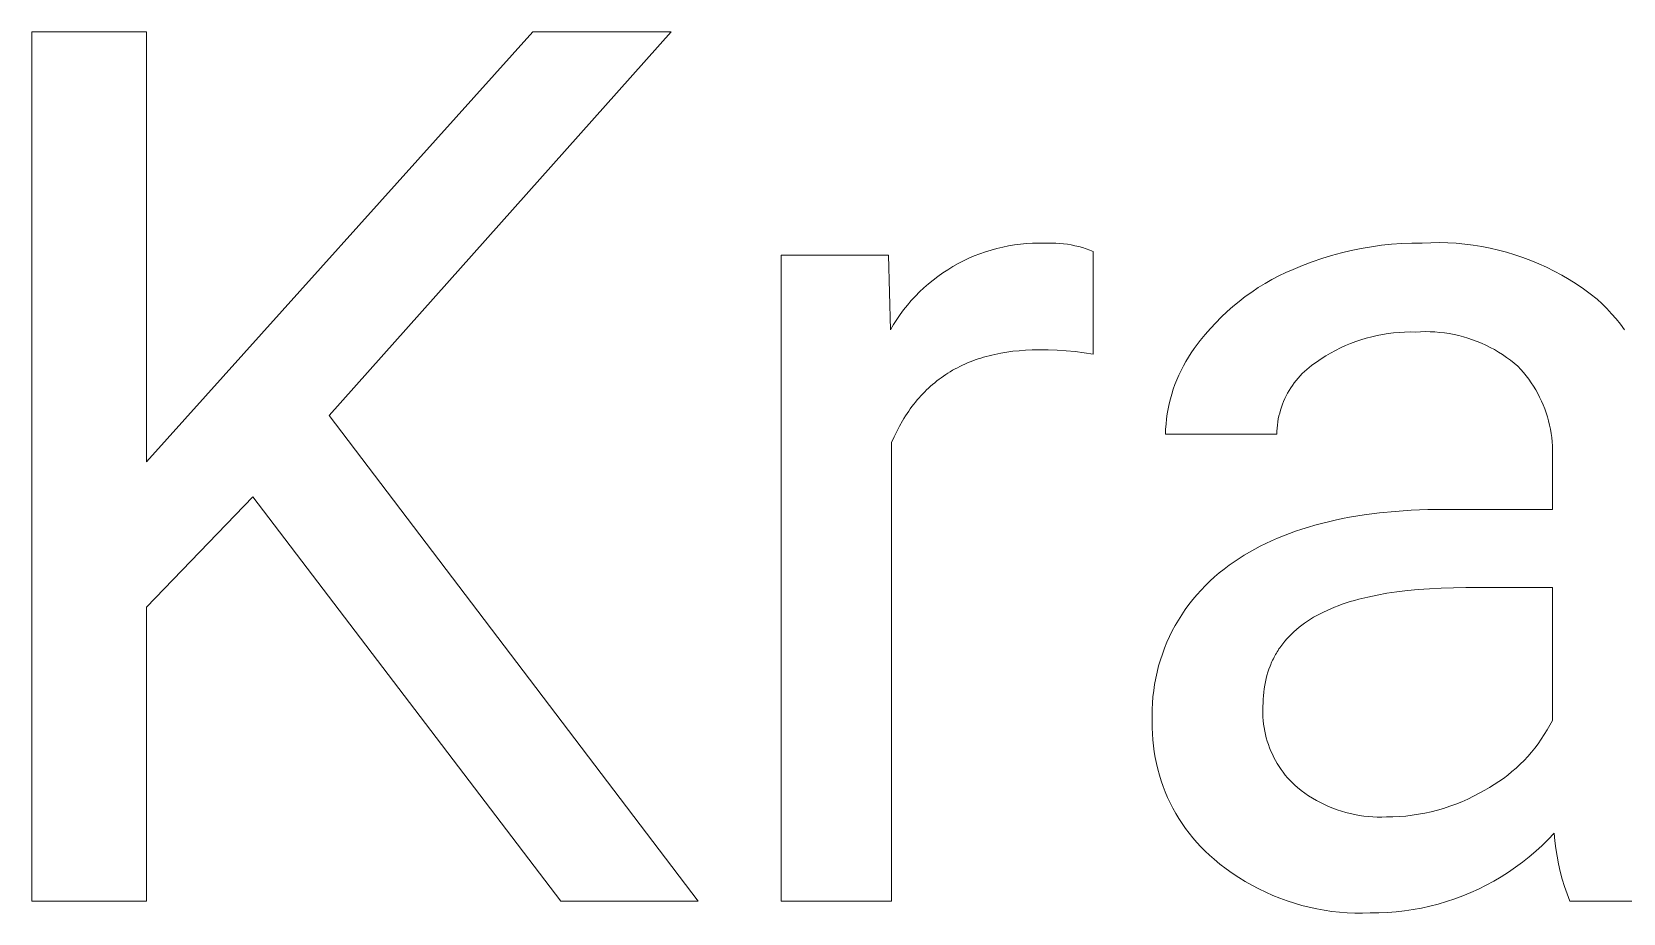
# Model space of a CAD drawing. Header units: millimetres. Extents: x 1102 to 5170, y 19 to 2862.
# Drawn here: x 4417.9 to 4488.4, y 340.4 to 379.5 of the extents above; entities that cross this region are included whole.
import ezdxf

# ---------------------------------------------------------------- set-up
doc = ezdxf.new("R2010")
doc.units = ezdxf.units.MM
doc.header["$MEASUREMENT"] = 0
doc.layers.add('Domyślny', color=7, linetype='Continuous', true_color=0x000000)

msp = doc.modelspace()

# ---------------------------------------------------------------- linework, layer by layer
at = {"layer": 'Domyślny', "color": 18, "lineweight": 15, "true_color": 0x000000}
for p, q in [((4417.872, 340.972), (4417.872, 379.486)), ((4417.872, 379.486), (4422.952, 379.486)), ((4422.952, 379.486), (4422.952, 360.439)), ((4422.952, 360.439), (4440.075, 379.486)), ((4446.212, 379.486), (4431.053, 362.484)), ((4440.075, 379.486), (4446.212, 379.486)), ((4451.089, 340.969), (4451.089, 369.594)), ((4451.089, 369.594), (4455.844, 369.594)), ((4455.844, 369.594), (4455.925, 366.288)), ((4459.643, 369.556), (4459.89, 369.652)), ((4459.89, 369.652), (4460.141, 369.74)), ((4460.141, 369.74), (4460.394, 369.819)), ((4460.394, 369.819), (4460.65, 369.889)), ((4460.65, 369.889), (4460.908, 369.95)), ((4460.908, 369.95), (4461.168, 370.002)), ((4461.168, 370.002), (4461.43, 370.045)), ((4461.43, 370.045), (4461.693, 370.079)), ((4461.693, 370.079), (4461.957, 370.104)), ((4461.957, 370.104), (4462.222, 370.119)), ((4462.222, 370.119), (4462.487, 370.125)), ((4462.487, 370.125), (4462.753, 370.122)), ((4462.753, 370.122), (4462.923, 370.128)), ((4462.923, 370.128), (4463.093, 370.129)), ((4463.093, 370.129), (4463.264, 370.123)), ((4463.264, 370.123), (4463.434, 370.112)), ((4463.434, 370.112), (4463.604, 370.095)), ((4463.604, 370.095), (4463.772, 370.072)), ((4463.772, 370.072), (4463.941, 370.044)), ((4463.941, 370.044), (4464.108, 370.01)), ((4464.108, 370.01), (4464.273, 369.97)), ((4464.273, 369.97), (4464.438, 369.925)), ((4464.438, 369.925), (4464.6, 369.874)), ((4464.6, 369.874), (4464.761, 369.818)), ((4464.761, 369.818), (4464.92, 369.756)), ((4464.92, 369.756), (4464.92, 365.205)), ((4475.479, 369.576), (4475.915, 369.695)), ((4475.915, 369.695), (4476.355, 369.8)), ((4476.355, 369.8), (4476.798, 369.89)), ((4476.798, 369.89), (4477.244, 369.966)), ((4477.244, 369.966), (4477.692, 370.027)), ((4477.692, 370.027), (4478.142, 370.074)), ((4478.142, 370.074), (4478.593, 370.106)), ((4478.593, 370.106), (4479.044, 370.123)), ((4479.044, 370.123), (4479.496, 370.126)), ((4479.496, 370.126), (4479.874, 370.143)), ((4479.874, 370.143), (4480.253, 370.146)), ((4480.253, 370.146), (4480.631, 370.137)), ((4480.631, 370.137), (4481.009, 370.115)), ((4481.009, 370.115), (4481.386, 370.081)), ((4481.386, 370.081), (4481.761, 370.034)), ((4481.761, 370.034), (4482.135, 369.974)), ((4482.135, 369.974), (4482.506, 369.902)), ((4482.506, 369.902), (4482.875, 369.817)), ((4482.875, 369.817), (4483.24, 369.72)), ((4483.24, 369.72), (4483.603, 369.611)), ((4483.603, 369.611), (4483.961, 369.49)), ((4458.244, 368.802), (4458.466, 368.948)), ((4458.466, 368.948), (4458.692, 369.086)), ((4458.692, 369.086), (4458.924, 369.216)), ((4458.924, 369.216), (4459.159, 369.337)), ((4459.159, 369.337), (4459.399, 369.451)), ((4459.399, 369.451), (4459.643, 369.556)), ((4473.46, 368.821), (4473.78, 368.961)), ((4473.78, 368.961), (4474.197, 369.136)), ((4474.197, 369.136), (4474.619, 369.296)), ((4474.619, 369.296), (4475.047, 369.443)), ((4475.047, 369.443), (4475.479, 369.576)), ((4483.961, 369.49), (4484.315, 369.357)), ((4484.315, 369.357), (4484.665, 369.211)), ((4484.665, 369.211), (4485.009, 369.055)), ((4485.009, 369.055), (4485.348, 368.886)), ((4485.348, 368.886), (4485.681, 368.707)), ((4457.412, 368.145), (4457.611, 368.32)), ((4457.611, 368.32), (4457.816, 368.488)), ((4457.816, 368.488), (4458.027, 368.649)), ((4458.027, 368.649), (4458.244, 368.802)), ((4472.232, 368.151), (4472.53, 368.334)), ((4472.53, 368.334), (4472.834, 368.507)), ((4472.834, 368.507), (4473.144, 368.669)), ((4473.144, 368.669), (4473.46, 368.821)), ((4485.681, 368.707), (4486.008, 368.516)), ((4486.008, 368.516), (4486.328, 368.315)), ((4486.328, 368.315), (4486.641, 368.102)), ((4456.679, 367.378), (4456.852, 367.579)), ((4456.852, 367.579), (4457.032, 367.774)), ((4457.032, 367.774), (4457.219, 367.963)), ((4457.219, 367.963), (4457.412, 368.145)), ((4471.108, 367.32), (4471.379, 367.542)), ((4471.379, 367.542), (4471.656, 367.755)), ((4471.656, 367.755), (4471.941, 367.958)), ((4471.941, 367.958), (4472.232, 368.151)), ((4486.641, 368.102), (4486.947, 367.88)), ((4486.947, 367.88), (4487.245, 367.647)), ((4487.245, 367.647), (4487.468, 367.438)), ((4456.204, 366.74), (4456.355, 366.958)), ((4456.355, 366.958), (4456.513, 367.171)), ((4456.513, 367.171), (4456.679, 367.378)), ((4470.346, 366.599), (4470.592, 366.848)), ((4470.592, 366.848), (4470.846, 367.088)), ((4470.846, 367.088), (4471.108, 367.32)), ((4487.468, 367.438), (4487.684, 367.221)), ((4487.684, 367.221), (4487.892, 366.997)), ((4487.892, 366.997), (4488.092, 366.766)), ((4455.925, 366.288), (4456.061, 366.517)), ((4456.061, 366.517), (4456.204, 366.74)), ((4469.662, 365.805), (4469.881, 366.077)), ((4469.881, 366.077), (4470.109, 366.342)), ((4470.109, 366.342), (4470.346, 366.599)), ((4477.74, 366.08), (4477.498, 366.034)), ((4477.984, 366.118), (4477.74, 366.08)), ((4478.228, 366.148), (4477.984, 366.118)), ((4478.473, 366.17), (4478.228, 366.148)), ((4478.719, 366.183), (4478.473, 366.17)), ((4478.966, 366.188), (4478.719, 366.183)), ((4479.212, 366.184), (4478.966, 366.188)), ((4479.425, 366.196), (4479.212, 366.184)), ((4479.638, 366.201), (4479.425, 366.196)), ((4479.851, 366.198), (4479.638, 366.201)), ((4480.063, 366.188), (4479.851, 366.198)), ((4480.276, 366.17), (4480.063, 366.188)), ((4480.487, 366.146), (4480.276, 366.17)), ((4480.698, 366.114), (4480.487, 366.146)), ((4480.907, 366.074), (4480.698, 366.114)), ((4481.115, 366.028), (4480.907, 366.074)), ((4488.092, 366.766), (4488.284, 366.528)), ((4488.284, 366.528), (4488.467, 366.283)), ((4461.637, 365.358), (4461.358, 365.33)), ((4461.921, 365.378), (4461.637, 365.358)), ((4462.212, 365.39), (4461.921, 365.378)), ((4462.509, 365.394), (4462.212, 365.39)), ((4462.913, 365.393), (4462.509, 365.394)), ((4463.316, 365.38), (4462.913, 365.393)), ((4463.719, 365.354), (4463.316, 365.38)), ((4469.258, 365.263), (4469.386, 365.448)), ((4469.386, 365.448), (4469.521, 365.629)), ((4469.521, 365.629), (4469.662, 365.805)), ((4475.649, 365.371), (4475.433, 365.253)), ((4475.869, 365.481), (4475.649, 365.371)), ((4476.093, 365.584), (4475.869, 365.481)), ((4476.321, 365.678), (4476.093, 365.584)), ((4476.551, 365.766), (4476.321, 365.678)), ((4476.784, 365.845), (4476.551, 365.766)), ((4477.02, 365.916), (4476.784, 365.845)), ((4477.258, 365.979), (4477.02, 365.916)), ((4477.498, 366.034), (4477.258, 365.979)), ((4481.321, 365.974), (4481.115, 366.028)), ((4481.526, 365.913), (4481.321, 365.974)), ((4481.728, 365.846), (4481.526, 365.913)), ((4481.927, 365.771), (4481.728, 365.846)), ((4482.124, 365.69), (4481.927, 365.771)), ((4482.318, 365.601), (4482.124, 365.69)), ((4482.509, 365.506), (4482.318, 365.601)), ((4482.696, 365.405), (4482.509, 365.506)), ((4482.88, 365.297), (4482.696, 365.405)), ((4459.006, 364.66), (4458.897, 364.604)), ((4459.116, 364.713), (4459.006, 364.66)), ((4459.228, 364.764), (4459.116, 364.713)), ((4459.342, 364.813), (4459.228, 364.764)), ((4459.456, 364.861), (4459.342, 364.813)), ((4459.573, 364.906), (4459.456, 364.861)), ((4459.69, 364.949), (4459.573, 364.906)), ((4459.81, 364.991), (4459.69, 364.949)), ((4459.931, 365.03), (4459.81, 364.991)), ((4460.053, 365.067), (4459.931, 365.03)), ((4460.177, 365.103), (4460.053, 365.067)), ((4460.302, 365.136), (4460.177, 365.103)), ((4460.429, 365.167), (4460.302, 365.136)), ((4460.557, 365.196), (4460.429, 365.167)), ((4460.818, 365.249), (4460.557, 365.196)), ((4461.085, 365.293), (4460.818, 365.249)), ((4461.358, 365.33), (4461.085, 365.293)), ((4464.121, 365.316), (4463.719, 365.354)), ((4464.521, 365.266), (4464.121, 365.316)), ((4464.92, 365.205), (4464.521, 365.266)), ((4468.807, 364.483), (4468.91, 364.684)), ((4468.91, 364.684), (4469.019, 364.881)), ((4469.019, 364.881), (4469.135, 365.074)), ((4469.135, 365.074), (4469.258, 365.263)), ((4474.588, 364.7), (4474.482, 364.616)), ((4474.697, 364.78), (4474.588, 364.7)), ((4474.809, 364.856), (4474.697, 364.78)), ((4475.013, 364.996), (4474.809, 364.856)), ((4475.22, 365.128), (4475.013, 364.996)), ((4475.433, 365.253), (4475.22, 365.128)), ((4483.06, 365.183), (4482.88, 365.297)), ((4483.235, 365.063), (4483.06, 365.183)), ((4483.407, 364.937), (4483.235, 365.063)), ((4483.574, 364.805), (4483.407, 364.937)), ((4483.737, 364.667), (4483.574, 364.805)), ((4483.864, 364.53), (4483.737, 364.667)), ((4457.985, 364.017), (4457.892, 363.941)), ((4458.081, 364.09), (4457.985, 364.017)), ((4458.178, 364.161), (4458.081, 364.09)), ((4458.276, 364.23), (4458.178, 364.161)), ((4458.376, 364.298), (4458.276, 364.23)), ((4458.477, 364.363), (4458.376, 364.298)), ((4458.58, 364.426), (4458.477, 364.363)), ((4458.684, 364.488), (4458.58, 364.426)), ((4458.79, 364.547), (4458.684, 364.488)), ((4458.897, 364.604), (4458.79, 364.547)), ((4468.54, 363.862), (4468.622, 364.072)), ((4468.622, 364.072), (4468.711, 364.279)), ((4468.711, 364.279), (4468.807, 364.483)), ((4473.91, 364.039), (4473.827, 363.932)), ((4473.996, 364.143), (4473.91, 364.039)), ((4474.087, 364.244), (4473.996, 364.143)), ((4474.181, 364.342), (4474.087, 364.244)), ((4474.278, 364.437), (4474.181, 364.342)), ((4474.378, 364.528), (4474.278, 364.437)), ((4474.482, 364.616), (4474.378, 364.528)), ((4483.987, 364.389), (4483.864, 364.53)), ((4484.105, 364.243), (4483.987, 364.389)), ((4484.218, 364.094), (4484.105, 364.243)), ((4484.326, 363.941), (4484.218, 364.094)), ((4457.195, 363.268), (4457.115, 363.175)), ((4457.277, 363.359), (4457.195, 363.268)), ((4457.36, 363.448), (4457.277, 363.359)), ((4457.445, 363.535), (4457.36, 363.448)), ((4457.531, 363.621), (4457.445, 363.535)), ((4457.619, 363.704), (4457.531, 363.621)), ((4457.708, 363.785), (4457.619, 363.704)), ((4457.799, 363.864), (4457.708, 363.785)), ((4457.892, 363.941), (4457.799, 363.864)), ((4468.336, 363.218), (4468.396, 363.435)), ((4468.396, 363.435), (4468.464, 363.65)), ((4468.464, 363.65), (4468.54, 363.862)), ((4473.469, 363.356), (4473.41, 363.234)), ((4473.533, 363.476), (4473.469, 363.356)), ((4473.6, 363.594), (4473.533, 363.476)), ((4473.672, 363.709), (4473.6, 363.594)), ((4473.747, 363.822), (4473.672, 363.709)), ((4473.827, 363.932), (4473.747, 363.822)), ((4484.429, 363.785), (4484.326, 363.941)), ((4484.526, 363.625), (4484.429, 363.785)), ((4484.617, 363.461), (4484.526, 363.625)), ((4484.703, 363.295), (4484.617, 363.461)), ((4484.784, 363.126), (4484.703, 363.295)), ((4456.664, 362.575), (4456.594, 362.468)), ((4456.736, 362.68), (4456.664, 362.575)), ((4456.808, 362.783), (4456.736, 362.68)), ((4456.883, 362.884), (4456.808, 362.783)), ((4456.958, 362.983), (4456.883, 362.884)), ((4457.036, 363.08), (4456.958, 362.983)), ((4457.115, 363.175), (4457.036, 363.08)), ((4468.166, 362.333), (4468.197, 362.557)), ((4468.197, 362.557), (4468.236, 362.779)), ((4468.236, 362.779), (4468.282, 362.999)), ((4468.282, 362.999), (4468.336, 363.218)), ((4473.18, 362.597), (4473.147, 362.466)), ((4473.217, 362.728), (4473.18, 362.597)), ((4473.258, 362.857), (4473.217, 362.728)), ((4473.305, 362.984), (4473.258, 362.857)), ((4473.355, 363.11), (4473.305, 362.984)), ((4473.41, 363.234), (4473.355, 363.11)), ((4484.858, 362.954), (4484.784, 363.126)), ((4484.927, 362.78), (4484.858, 362.954)), ((4484.989, 362.604), (4484.927, 362.78)), ((4485.046, 362.425), (4484.989, 362.604)), ((4431.053, 362.484), (4447.404, 340.972)), ((4456.33, 362.02), (4456.207, 361.784)), ((4456.459, 362.248), (4456.33, 362.02)), ((4456.526, 362.359), (4456.459, 362.248)), ((4456.594, 362.468), (4456.526, 362.359)), ((4468.117, 361.659), (4468.126, 361.885)), ((4468.126, 361.885), (4468.142, 362.109)), ((4468.142, 362.109), (4468.166, 362.333)), ((4473.062, 361.93), (4473.053, 361.795)), ((4473.077, 362.065), (4473.062, 361.93)), ((4473.095, 362.199), (4473.077, 362.065)), ((4473.119, 362.333), (4473.095, 362.199)), ((4473.147, 362.466), (4473.119, 362.333)), ((4485.096, 362.245), (4485.046, 362.425)), ((4485.141, 362.063), (4485.096, 362.245)), ((4485.179, 361.88), (4485.141, 362.063)), ((4485.21, 361.695), (4485.179, 361.88)), ((4456.09, 361.541), (4455.979, 361.29)), ((4455.979, 361.29), (4455.979, 340.969)), ((4456.207, 361.784), (4456.09, 361.541)), ((4473.048, 361.659), (4468.117, 361.659)), ((4473.053, 361.795), (4473.048, 361.659)), ((4485.236, 361.51), (4485.21, 361.695)), ((4485.255, 361.324), (4485.236, 361.51)), ((4485.268, 361.137), (4485.255, 361.324)), ((4485.274, 360.95), (4485.268, 361.137)), ((4485.267, 360.576), (4485.274, 360.763)), ((4485.267, 358.327), (4485.267, 360.576)), ((4485.274, 360.763), (4485.274, 360.95)), ((4427.667, 358.881), (4422.952, 353.991)), ((4441.322, 340.972), (4427.667, 358.881)), ((4479.007, 358.288), (4479.742, 358.317)), ((4479.742, 358.317), (4480.499, 358.327)), ((4480.499, 358.327), (4485.267, 358.327)), ((4474.451, 357.543), (4474.742, 357.627)), ((4474.742, 357.627), (4475.038, 357.707)), ((4475.038, 357.707), (4475.339, 357.782)), ((4475.339, 357.782), (4475.646, 357.852)), ((4475.646, 357.852), (4475.958, 357.918)), ((4475.958, 357.918), (4476.276, 357.978)), ((4476.276, 357.978), (4476.927, 358.085)), ((4476.927, 358.085), (4477.599, 358.172)), ((4477.599, 358.172), (4478.292, 358.24)), ((4478.292, 358.24), (4479.007, 358.288)), ((4472.567, 356.814), (4472.82, 356.932)), ((4472.82, 356.932), (4473.078, 357.046)), ((4473.078, 357.046), (4473.342, 357.155)), ((4473.342, 357.155), (4473.611, 357.259)), ((4473.611, 357.259), (4473.886, 357.359)), ((4473.886, 357.359), (4474.166, 357.453)), ((4474.166, 357.453), (4474.451, 357.543)), ((4471.384, 356.148), (4471.609, 356.291)), ((4471.609, 356.291), (4471.841, 356.429)), ((4471.841, 356.429), (4472.077, 356.562)), ((4472.077, 356.562), (4472.319, 356.69)), ((4472.319, 356.69), (4472.567, 356.814)), ((4470.293, 355.333), (4470.505, 355.512)), ((4470.505, 355.512), (4470.724, 355.684)), ((4470.724, 355.684), (4470.948, 355.848)), ((4470.948, 355.848), (4471.163, 356)), ((4471.163, 356), (4471.384, 356.148)), ((4469.694, 354.753), (4469.887, 354.954)), ((4469.887, 354.954), (4470.087, 355.147)), ((4470.087, 355.147), (4470.293, 355.333)), ((4479.324, 354.777), (4478.841, 354.731)), ((4479.825, 354.813), (4479.324, 354.777)), ((4480.344, 354.838), (4479.825, 354.813)), ((4480.88, 354.854), (4480.344, 354.838)), ((4481.434, 354.859), (4480.88, 354.854)), ((4485.267, 354.859), (4481.434, 354.859)), ((4485.267, 348.98), (4485.267, 354.859)), ((4468.994, 353.89), (4469.158, 354.115)), ((4469.158, 354.115), (4469.329, 354.334)), ((4469.329, 354.334), (4469.508, 354.547)), ((4469.508, 354.547), (4469.694, 354.753)), ((4475.95, 354.12), (4475.777, 354.057)), ((4476.128, 354.181), (4475.95, 354.12)), ((4476.31, 354.238), (4476.128, 354.181)), ((4476.497, 354.294), (4476.31, 354.238)), ((4476.688, 354.346), (4476.497, 354.294)), ((4477.084, 354.444), (4476.688, 354.346)), ((4477.496, 354.531), (4477.084, 354.444)), ((4477.927, 354.608), (4477.496, 354.531)), ((4478.375, 354.674), (4477.927, 354.608)), ((4478.841, 354.731), (4478.375, 354.674)), ((4422.952, 353.991), (4422.952, 340.972)), ((4468.551, 353.184), (4468.69, 353.425)), ((4468.69, 353.425), (4468.838, 353.66)), ((4468.838, 353.66), (4468.994, 353.89)), ((4474.414, 353.375), (4474.284, 353.287)), ((4474.547, 353.461), (4474.414, 353.375)), ((4474.686, 353.545), (4474.547, 353.461)), ((4474.828, 353.626), (4474.686, 353.545)), ((4474.975, 353.704), (4474.828, 353.626)), ((4475.127, 353.78), (4474.975, 353.704)), ((4475.283, 353.853), (4475.127, 353.78)), ((4475.443, 353.924), (4475.283, 353.853)), ((4475.608, 353.992), (4475.443, 353.924)), ((4475.777, 354.057), (4475.608, 353.992)), ((4468.183, 352.437), (4468.297, 352.69)), ((4468.297, 352.69), (4468.42, 352.939)), ((4468.42, 352.939), (4468.551, 353.184)), ((4473.599, 352.7), (4473.5, 352.594)), ((4473.702, 352.804), (4473.599, 352.7)), ((4473.81, 352.906), (4473.702, 352.804)), ((4473.922, 353.005), (4473.81, 352.906)), ((4474.038, 353.102), (4473.922, 353.005)), ((4474.159, 353.195), (4474.038, 353.102)), ((4474.284, 353.287), (4474.159, 353.195)), ((4467.981, 351.919), (4468.077, 352.179)), ((4468.077, 352.179), (4468.183, 352.437)), ((4473.036, 351.96), (4473, 351.899)), ((4473.073, 352.021), (4473.036, 351.96)), ((4473.11, 352.081), (4473.073, 352.021)), ((4473.149, 352.141), (4473.11, 352.081)), ((4473.189, 352.199), (4473.149, 352.141)), ((4473.231, 352.258), (4473.189, 352.199)), ((4473.273, 352.315), (4473.231, 352.258)), ((4473.316, 352.372), (4473.273, 352.315)), ((4473.361, 352.429), (4473.316, 352.372)), ((4473.406, 352.484), (4473.361, 352.429)), ((4473.5, 352.594), (4473.406, 352.484)), ((4467.747, 351.119), (4467.815, 351.388)), ((4467.815, 351.388), (4467.894, 351.655)), ((4467.894, 351.655), (4467.981, 351.919)), ((4472.754, 351.384), (4472.704, 351.248)), ((4472.781, 351.45), (4472.754, 351.384)), ((4472.809, 351.516), (4472.781, 351.45)), ((4472.838, 351.582), (4472.809, 351.516)), ((4472.869, 351.646), (4472.838, 351.582)), ((4472.9, 351.71), (4472.869, 351.646)), ((4472.932, 351.774), (4472.9, 351.71)), ((4472.966, 351.836), (4472.932, 351.774)), ((4473, 351.899), (4472.966, 351.836)), ((4467.596, 350.299), (4467.637, 350.574)), ((4467.637, 350.574), (4467.687, 350.847)), ((4467.687, 350.847), (4467.747, 351.119)), ((4472.546, 350.681), (4472.518, 350.533)), ((4472.579, 350.827), (4472.546, 350.681)), ((4472.616, 350.97), (4472.579, 350.827)), ((4472.658, 351.11), (4472.616, 350.97)), ((4472.704, 351.248), (4472.658, 351.11)), ((4467.543, 349.745), (4467.564, 350.023)), ((4467.564, 350.023), (4467.596, 350.299)), ((4472.447, 349.914), (4472.441, 349.753)), ((4472.458, 350.073), (4472.447, 349.914)), ((4472.474, 350.229), (4472.458, 350.073)), ((4472.493, 350.382), (4472.474, 350.229)), ((4472.518, 350.533), (4472.493, 350.382)), ((4467.528, 349.19), (4467.53, 349.468)), ((4467.535, 348.912), (4467.528, 349.19)), ((4467.53, 349.468), (4467.543, 349.745)), ((4472.439, 349.589), (4472.434, 349.434)), ((4472.434, 349.434), (4472.434, 349.279)), ((4472.434, 349.279), (4472.44, 349.123)), ((4472.441, 349.753), (4472.439, 349.589)), ((4467.533, 348.647), (4467.535, 348.912)), ((4467.541, 348.382), (4467.533, 348.647)), ((4472.44, 349.123), (4472.451, 348.969)), ((4472.451, 348.969), (4472.468, 348.814)), ((4472.468, 348.814), (4472.49, 348.66)), ((4472.49, 348.66), (4472.517, 348.507)), ((4472.517, 348.507), (4472.55, 348.356)), ((4484.909, 348.346), (4485.036, 348.553)), ((4485.036, 348.553), (4485.155, 348.764)), ((4485.155, 348.764), (4485.267, 348.98)), ((4467.558, 348.117), (4467.541, 348.382)), ((4467.584, 347.853), (4467.558, 348.117)), ((4467.619, 347.59), (4467.584, 347.853)), ((4472.55, 348.356), (4472.588, 348.205)), ((4472.588, 348.205), (4472.631, 348.056)), ((4472.631, 348.056), (4472.679, 347.908)), ((4472.679, 347.908), (4472.733, 347.762)), ((4472.733, 347.762), (4472.791, 347.618)), ((4484.335, 347.564), (4484.488, 347.752)), ((4484.488, 347.752), (4484.635, 347.945)), ((4484.635, 347.945), (4484.776, 348.143)), ((4484.776, 348.143), (4484.909, 348.346)), ((4467.663, 347.329), (4467.619, 347.59)), ((4467.715, 347.069), (4467.663, 347.329)), ((4467.777, 346.811), (4467.715, 347.069)), ((4472.791, 347.618), (4472.855, 347.476)), ((4472.855, 347.476), (4472.923, 347.337)), ((4472.923, 347.337), (4472.996, 347.2)), ((4472.996, 347.2), (4473.074, 347.066)), ((4473.074, 347.066), (4473.156, 346.934)), ((4483.659, 346.867), (4483.837, 347.033)), ((4483.837, 347.033), (4484.009, 347.204)), ((4484.009, 347.204), (4484.175, 347.381)), ((4484.175, 347.381), (4484.335, 347.564)), ((4467.847, 346.555), (4467.777, 346.811)), ((4467.927, 346.302), (4467.847, 346.555)), ((4473.156, 346.934), (4473.243, 346.805)), ((4473.243, 346.805), (4473.335, 346.68)), ((4473.335, 346.68), (4473.43, 346.557)), ((4473.43, 346.557), (4473.53, 346.438)), ((4473.53, 346.438), (4473.634, 346.323)), ((4473.634, 346.323), (4473.742, 346.211)), ((4482.896, 346.269), (4483.094, 346.409)), ((4483.094, 346.409), (4483.288, 346.555)), ((4483.288, 346.555), (4483.476, 346.708)), ((4483.476, 346.708), (4483.659, 346.867)), ((4468.014, 346.052), (4467.927, 346.302)), ((4468.11, 345.805), (4468.014, 346.052)), ((4468.215, 345.561), (4468.11, 345.805)), ((4473.742, 346.211), (4473.854, 346.103)), ((4473.854, 346.103), (4473.969, 345.999)), ((4473.969, 345.999), (4474.128, 345.875)), ((4474.128, 345.875), (4474.292, 345.756)), ((4474.292, 345.756), (4474.459, 345.642)), ((4474.459, 345.642), (4474.63, 345.535)), ((4481.515, 345.491), (4481.772, 345.616)), ((4481.772, 345.616), (4482.025, 345.749)), ((4482.025, 345.749), (4482.274, 345.891)), ((4482.274, 345.891), (4482.485, 346.01)), ((4482.485, 346.01), (4482.693, 346.136)), ((4482.693, 346.136), (4482.896, 346.269)), ((4468.328, 345.321), (4468.215, 345.561)), ((4468.449, 345.085), (4468.328, 345.321)), ((4468.578, 344.854), (4468.449, 345.085)), ((4474.63, 345.535), (4474.805, 345.433)), ((4474.805, 345.433), (4474.983, 345.338)), ((4474.983, 345.338), (4475.164, 345.249)), ((4475.164, 345.249), (4475.349, 345.166)), ((4475.349, 345.166), (4475.536, 345.089)), ((4475.536, 345.089), (4475.725, 345.02)), ((4475.725, 345.02), (4475.917, 344.956)), ((4475.917, 344.956), (4476.111, 344.9)), ((4479.617, 344.868), (4479.896, 344.93)), ((4479.896, 344.93), (4480.173, 345.001)), ((4480.173, 345.001), (4480.448, 345.081)), ((4480.448, 345.081), (4480.719, 345.17)), ((4480.719, 345.17), (4480.988, 345.268)), ((4480.988, 345.268), (4481.253, 345.375)), ((4481.253, 345.375), (4481.515, 345.491)), ((4468.715, 344.627), (4468.578, 344.854)), ((4468.86, 344.404), (4468.715, 344.627)), ((4469.012, 344.187), (4468.86, 344.404)), ((4476.111, 344.9), (4476.307, 344.85)), ((4476.307, 344.85), (4476.504, 344.807)), ((4476.504, 344.807), (4476.703, 344.77)), ((4476.703, 344.77), (4476.903, 344.741)), ((4476.903, 344.741), (4477.104, 344.719)), ((4477.104, 344.719), (4477.306, 344.703)), ((4477.306, 344.703), (4477.507, 344.695)), ((4477.507, 344.695), (4477.71, 344.693)), ((4477.71, 344.693), (4477.912, 344.699)), ((4477.912, 344.699), (4478.198, 344.703)), ((4478.198, 344.703), (4478.483, 344.717)), ((4478.483, 344.717), (4478.768, 344.741)), ((4478.768, 344.741), (4479.052, 344.774)), ((4479.052, 344.774), (4479.335, 344.816)), ((4479.335, 344.816), (4479.617, 344.868)), ((4469.171, 343.975), (4469.012, 344.187)), ((4469.338, 343.769), (4469.171, 343.975)), ((4469.511, 343.569), (4469.338, 343.769)), ((4469.692, 343.374), (4469.511, 343.569)), ((4485.086, 343.705), (4484.814, 343.438)), ((4485.349, 343.981), (4485.086, 343.705)), ((4485.379, 343.638), (4485.349, 343.981)), ((4485.421, 343.296), (4485.379, 343.638)), ((4469.879, 343.186), (4469.692, 343.374)), ((4470.072, 343.004), (4469.879, 343.186)), ((4470.271, 342.829), (4470.072, 343.004)), ((4470.534, 342.613), (4470.271, 342.829)), ((4484.242, 342.933), (4483.943, 342.696)), ((4484.532, 343.18), (4484.242, 342.933)), ((4484.814, 343.438), (4484.532, 343.18)), ((4485.475, 342.956), (4485.421, 343.296)), ((4485.54, 342.619), (4485.475, 342.956)), ((4470.804, 342.405), (4470.534, 342.613)), ((4471.081, 342.207), (4470.804, 342.405)), ((4471.365, 342.018), (4471.081, 342.207)), ((4483.322, 342.254), (4483, 342.049)), ((4483.636, 342.469), (4483.322, 342.254)), ((4483.943, 342.696), (4483.636, 342.469)), ((4485.617, 342.283), (4485.54, 342.619)), ((4485.706, 341.95), (4485.617, 342.283)), ((4471.655, 341.839), (4471.365, 342.018)), ((4471.951, 341.67), (4471.655, 341.839)), ((4472.252, 341.511), (4471.951, 341.67)), ((4472.559, 341.363), (4472.252, 341.511)), ((4481.994, 341.504), (4481.647, 341.347)), ((4482.336, 341.674), (4481.994, 341.504)), ((4482.671, 341.856), (4482.336, 341.674)), ((4483, 342.049), (4482.671, 341.856)), ((4485.806, 341.621), (4485.706, 341.95)), ((4485.917, 341.295), (4485.806, 341.621)), ((4422.952, 340.972), (4417.872, 340.972)), ((4447.404, 340.972), (4441.322, 340.972)), ((4455.979, 340.969), (4451.089, 340.969)), ((4472.87, 341.225), (4472.559, 341.363)), ((4473.186, 341.098), (4472.87, 341.225)), ((4473.506, 340.981), (4473.186, 341.098)), ((4473.83, 340.876), (4473.506, 340.981)), ((4474.158, 340.781), (4473.83, 340.876)), ((4474.488, 340.698), (4474.158, 340.781)), ((4474.821, 340.626), (4474.488, 340.698)), ((4479.84, 340.744), (4479.468, 340.662)), ((4480.209, 340.839), (4479.84, 340.744)), ((4480.575, 340.947), (4480.209, 340.839)), ((4480.937, 341.068), (4480.575, 340.947)), ((4481.294, 341.201), (4480.937, 341.068)), ((4481.647, 341.347), (4481.294, 341.201)), ((4486.04, 340.974), (4485.917, 341.295)), ((4491.174, 340.974), (4486.04, 340.974)), ((4475.156, 340.566), (4474.821, 340.626)), ((4475.494, 340.517), (4475.156, 340.566)), ((4475.832, 340.479), (4475.494, 340.517)), ((4476.172, 340.454), (4475.832, 340.479)), ((4476.512, 340.439), (4476.172, 340.454)), ((4476.853, 340.436), (4476.512, 340.439)), ((4477.194, 340.445), (4476.853, 340.436)), ((4477.575, 340.448), (4477.194, 340.445)), ((4477.956, 340.464), (4477.575, 340.448)), ((4478.336, 340.494), (4477.956, 340.464)), ((4478.715, 340.537), (4478.336, 340.494)), ((4479.092, 340.593), (4478.715, 340.537)), ((4479.468, 340.662), (4479.092, 340.593))]:
    msp.add_line(p, q, dxfattribs=at)

doc.saveas('drawing.dxf')
